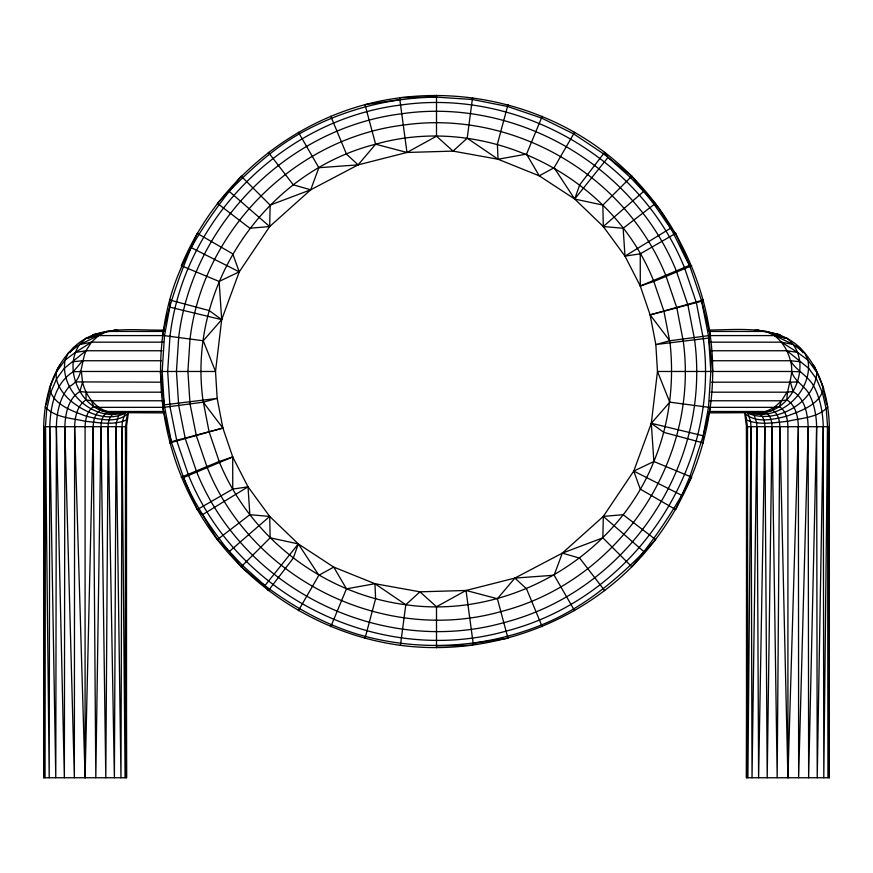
<?xml version="1.0" encoding="UTF-8"?>
<svg xmlns="http://www.w3.org/2000/svg" width="873" height="873" viewBox="0 0 873 873"><rect width="100%" height="100%" fill="white"/><g stroke="black" fill="none" stroke-linecap="round" stroke-linejoin="round"><path stroke-width="1.31" d="M128.451 412.242L126.487 426.711L126.52 777.756L43.65 777.756L43.683 426.711C44.294 398.153 52.456 367.904 73.572 347.563C97.656 323.73 134.442 330.922 164.724 330.038M163.971 331.445L106.91 331.445L98.605 335.592L91.469 342.172L86.001 350.75L64.155 368.439L56.407 379.133L50.459 393.068L46.716 409.295L45.44 426.711L45.058 777.756L43.683 426.711L126.487 426.711L126.148 512.429M45.44 426.711L49.204 777.756L49.761 426.711C50.459 406.731 54.868 383.083 73.223 371.756L81.385 371.472L82.564 382.199L79.88 391.497C68.116 398.754 65.289 413.911 64.842 426.711L64.362 777.756L56.374 426.711C56.745 412.503 59.713 397.564 69.273 386.543C83.219 379.646 80.698 362.917 86.001 350.75L162.083 350.75M163.48 400.772L91.469 400.772L86.067 399.91C77.108 405.432 74.958 416.967 74.631 426.711L74.358 777.756L64.842 426.711M106.91 331.445L85.838 338.429L79.705 344.497L68.28 352.998L65.071 360.113L56.21 372.334L49.412 388.267C53.057 404.854 72.492 411.107 86.634 416.312C99.675 419.356 116.142 423.481 127.447 414.031L125.559 426.711L125.101 777.756L122.013 426.711L122.373 421.779L125.123 413.213C106.866 422.303 85.401 412.743 70.789 400.936C61.197 392.741 49.947 376.307 60.302 364.75M708.276 330.038C740.74 329.896 781.531 323.992 804.72 352.998C821.864 373.415 828.783 400.5 829.317 426.711L829.35 777.756L746.48 777.756L746.513 426.711L744.549 412.242M43.65 777.756L44.087 617.2M56.374 426.711L55.785 777.756L49.761 426.711M122.013 426.711L120.965 777.756L116.076 426.711L116.36 422.794L118.542 416.006L120.288 413.595L122.635 412.46M746.48 777.756L747.441 426.711L745.553 414.031C756.858 423.481 773.325 419.356 786.366 416.312C800.508 411.107 819.943 404.854 823.588 388.267L814.52 366.529L812.698 364.75M753.104 412.449C790.338 419.542 816.899 362.284 787.162 338.429L766.09 331.445L709.029 331.445M116.076 426.711L114.385 777.756L108.132 426.711C107.968 420.502 110.849 412.1 118.357 412.503M108.132 426.711L105.797 777.756L100.962 426.711C101.137 421.583 102.272 415.515 106.986 412.602L164.724 412.907M754.578 412.58L757.186 412.907L772.823 410.321C778.301 413.693 779.611 420.753 779.818 426.711L777.188 777.756L772.038 426.711C771.863 421.583 770.728 415.515 766.014 412.602L708.276 412.907M766.09 331.445L793.295 344.497L804.72 352.998L807.929 360.113L816.79 372.334C815.295 402.78 775.355 425.053 747.877 413.213L750.627 421.779L750.987 426.711L747.899 777.756L747.441 426.711M711.637 382.199L790.436 382.199L793.12 391.497C804.884 398.754 807.711 413.911 808.158 426.711L798.642 777.756L798.369 426.711C798.042 416.967 795.892 405.432 786.933 399.91C786.715 386.717 794.779 374.288 790.436 360.745C787.959 350.848 782.645 341.747 774.395 335.592L710.546 335.592M710.917 350.75L786.999 350.75L808.845 368.439L816.593 379.133L822.541 393.068L826.284 409.295L827.56 426.711L823.796 777.756L823.239 426.711C822.933 412.831 820.38 398.917 813.963 386.488C808.256 375.87 796.722 371.025 790.436 360.745L711.637 360.745M100.962 426.711L95.812 777.756L93.182 426.711C93.389 420.753 94.699 413.693 100.177 410.321L115.814 412.907L118.422 412.58M750.365 412.46L752.712 413.595L754.458 416.006L756.64 422.794L756.924 426.711L752.035 777.756L750.987 426.711M772.038 426.711L767.203 777.756L764.868 426.711C765.032 420.502 762.151 412.1 754.643 412.503M764.868 426.711L758.615 777.756L756.924 426.711M823.239 426.711L817.215 777.756L816.626 426.711C816.375 415.395 814.302 404.046 809.064 393.909C804.273 385.277 794.506 381.49 791.615 371.472L657.478 371.472L651.313 423.285L653.866 461.511C615.41 557.803 508.446 619.437 405.792 604.738C324.32 594.24 250.791 538.554 219.538 462.472L209.073 431.731L202.972 400.129C187.324 286.857 264.639 172.177 375.608 144.209C485.464 112.835 611.144 174.414 653.462 280.473L663.927 311.214L670.028 342.816C674.425 382.963 669.318 424.092 653.866 461.511L633.754 471.082L603.319 516.401L562.299 553.144L514.884 578.079L466.029 590.464L419.968 591.829L374.964 583.71L333.748 567.112L298.315 543.923L269.702 516.423L248.019 486.828L232.72 456.939L222.888 428.065L217.17 398.394L215.522 371.472L221.687 319.649L219.134 281.433L181.3 265.763C213.743 187.564 283.245 126.618 365.012 104.662C446.801 82.793 537.452 100.832 604.651 152.328C671.784 203.911 712.674 286.813 712.728 371.472C712.455 443.964 682.893 515.343 631.823 566.795C571.924 626.618 484.384 656.332 400.445 645.333C328.608 635.599 261.704 596.968 217.355 539.623C165.859 472.424 147.821 381.774 169.689 299.985C182.173 253.137 211.397 213.514 241.177 176.15L270.139 205.1L269.681 226.543L239.246 271.863L221.687 319.649L203.234 340.765L162.64 335.418C169.919 300.028 182.872 266.341 197.287 233.364L232.742 253.836L239.246 271.863L219.134 281.433M653.866 461.511L691.7 477.182C674.916 509.101 654.772 538.99 631.823 566.795L602.861 537.833L603.319 516.401L623.158 514.699L655.645 539.623C623.027 574.598 586.449 606.855 541.489 624.926C485.934 647.515 423.514 651.574 365.492 636.461C318.841 624.064 277.69 597.721 241.177 566.795C219.068 539.023 196.829 510.891 183.505 477.575L171.512 442.48L162.64 407.527L164.2 404.886L162.16 371.472L164.506 335.669L169.809 307.143L169.689 299.985L209.236 310.581L221.687 319.649L169.809 307.143M74.631 426.711L85.085 777.756L93.182 426.711M816.626 426.711L808.638 777.756L808.158 426.711M779.818 426.711L787.915 777.756L798.369 426.711M766.014 412.602L766.09 411.489L774.395 407.353L781.531 400.772L786.999 392.184L793.12 391.497M400.445 645.333L405.792 604.738L419.968 591.829L436.5 606.746L436.5 647.701M298.391 132.26L318.863 167.714L358.116 164.866L406.971 152.469L453.032 151.116L467.208 138.207L472.555 97.612M703.191 435.802L651.313 423.285L663.764 432.364L703.311 442.96L703.191 435.802L710.36 407.527L669.766 402.18L651.313 423.285L633.754 471.082L640.258 489.109L675.713 509.581L689.954 476.462L703.191 435.802L708.494 407.276L710.84 371.472L708.494 335.669L701.488 300.465L689.954 266.483L675.713 233.364L670.497 228.257L654.15 204.468L631.823 176.15L603.505 153.823L573.67 133.885L541.489 118.008L507.508 106.473L472.304 99.478L436.5 97.132L400.445 97.612L399.834 99.587L406.971 152.469L436.5 136.199L436.5 95.244M46.225 404.69L49.183 391.857M49.772 389.293L50.95 384.153M119.896 412.449C85.772 418.68 60.346 371.702 79.705 344.497L98.605 335.592L162.454 335.592M365.012 638.283L375.608 598.736L374.964 583.71L346.461 588.839L330.791 626.672M507.988 104.662L497.392 144.209L498.036 159.235L539.252 175.833L574.685 199.022L603.298 226.522L624.981 256.116L640.28 286.006L650.112 314.88L655.83 344.551L657.478 371.472L669.766 402.18M436.5 606.746L466.029 590.464L473.166 643.357L472.555 645.333L436.5 645.813M436.5 97.132C388.529 97.601 341.103 110.304 299.33 133.885C267.836 151.826 242.345 177.535 217.355 203.322L249.842 228.246L269.681 226.543L310.701 189.801L318.863 167.714M574.609 610.685L554.137 575.231L562.299 553.144L602.861 537.833M710.546 407.353L774.395 407.353L779.338 406.611L781.531 400.772L786.933 399.91M574.609 132.26L554.137 167.714L539.252 175.833L526.539 154.106L542.209 116.273M127.12 418.025L126.039 420.153C113.294 425.478 98.802 422.565 85.478 421.332C72.033 418.036 54.737 417.894 45.145 406.807M772.823 410.321L774.395 407.353M298.391 610.685L318.863 575.231L333.748 567.112L346.461 588.839M712.728 371.472L708.8 338.058L710.36 335.418L701.696 301.207L703.311 299.985L650.112 314.88L669.766 340.765L710.36 335.418M827.855 406.807C818.263 417.894 800.967 418.036 787.522 421.332C774.198 422.565 759.706 425.478 746.961 420.153L745.88 418.025M69.818 352.747L73.572 347.563L77.097 345.861M241.177 566.795L270.139 537.833L298.315 543.923L293.273 558.131L268.349 590.617L264.956 585.565L298.315 543.923L318.863 575.231M631.823 176.15L602.861 205.1L574.685 199.022L579.727 184.814L604.651 152.328L608.045 157.38L574.685 199.022L554.137 167.714M270.139 205.1L310.701 189.801L358.116 164.866L375.608 144.209L365.012 104.662L399.834 99.587M473.166 643.357L507.988 638.283L497.392 598.736L514.884 578.079L554.137 575.231M73.223 371.756L82.564 360.745L161.363 360.745M197.287 509.581L232.742 489.109L232.72 456.939L219.134 461.511L181.3 477.182L183.505 477.575L197.287 509.581L202.503 514.688L217.355 539.623L229.424 551.43L269.702 516.423L270.139 537.833M602.861 205.1L603.298 226.522L643.576 191.514C665.75 210.917 675.702 240.119 689.495 265.359L691.7 265.763L653.866 281.433L640.28 286.006L640.258 253.836L675.713 233.364M269.702 516.423L249.842 514.699L217.355 539.623M603.298 226.522L623.158 228.246L655.645 203.322M222.888 428.065L171.304 441.727L169.689 442.96L222.888 428.065L203.234 402.18L162.64 407.527M88.075 338.593L93.4 334.632L115.814 330.038L118.357 330.441M163.48 342.172L91.469 342.172L75.394 352.43L65.071 360.113C59.735 389.631 90.857 419.989 120.288 413.595M162.454 407.353L98.605 407.353L93.662 406.611C86.951 410.757 85.336 419.4 85.085 426.711L85.085 777.756M202.503 514.688L248.019 486.828L249.842 514.699M623.158 228.246L624.981 256.116L670.497 228.257M183.505 477.575L232.72 456.939M640.28 286.006L689.495 265.359M203.234 402.18L217.17 398.394L164.2 404.886L171.304 441.727M669.766 340.765L655.83 344.551L708.8 338.058M650.112 314.88L701.696 301.207M110.751 331.238L115.814 330.038M85.838 338.429L98.605 335.592M79.705 344.497L91.469 342.172M436.5 136.199L453.032 151.116L498.036 159.235L526.539 154.106M75.394 352.43L86.001 350.75M754.643 330.441L757.186 330.038L779.6 334.632L784.925 338.593M93.4 334.632L100.679 333.519M624.981 256.116L640.258 253.836M232.742 489.109L248.019 486.828M73.179 361.717L82.564 360.745M790.436 382.199L797.496 381.905M709.52 342.172L781.531 342.172L793.295 344.497M81.385 371.472L215.522 371.472L203.234 340.765M75.504 381.905L161.363 382.199M79.88 391.497L86.001 392.184L162.083 392.184M710.917 392.184L786.999 392.184M709.52 400.772L781.531 400.772M82.564 382.199C85.63 395.054 94.12 406.971 106.91 411.489L163.971 411.489M709.029 411.489L766.09 411.489M791.615 371.472L799.777 371.756M790.436 360.745L799.821 361.717M752.712 413.595C782.143 419.989 813.265 389.631 807.929 360.113L797.606 352.43L781.531 342.172M772.321 333.519L779.6 334.632M786.999 350.75L797.606 352.43M774.395 335.592L787.162 338.429M757.186 330.038L762.249 331.238M375.608 144.209L406.971 152.469M466.029 590.464L497.392 598.736M310.701 189.801L293.273 184.814L268.349 152.328M562.299 553.144L579.727 558.131L604.651 590.617M795.903 345.861L799.428 347.563L803.182 352.747M191.613 247.812L239.246 271.863M633.754 471.082L681.387 495.133M467.208 138.207L498.036 159.235M374.964 583.71L405.792 604.738M779.338 406.611C786.049 410.757 787.664 419.4 787.915 426.711L787.915 777.756M229.403 191.547L269.681 226.543M603.319 516.401L643.597 551.398M608.045 157.38L630.492 177.481L643.576 191.514M264.956 585.565L242.508 565.464L229.424 551.43M358.116 164.866L346.461 154.106L330.791 116.273M514.884 578.079L526.539 588.839L542.209 626.672M98.605 407.353L100.177 410.321M91.469 400.772L93.662 406.611M822.05 384.153L823.228 389.293M823.817 391.857L826.775 404.69M160.272 371.472L164.2 404.886M106.91 411.489L106.986 412.602M86.001 392.184L86.067 399.91M746.851 512.429L746.513 426.711L829.317 426.711L827.942 777.756L827.56 426.711M828.914 617.2L829.35 777.756M125.559 426.711L126.52 777.756M169.973 336.389L167.681 371.472L169.973 406.556L176.837 441.051L188.601 475.447C237.652 597.099 379.613 666.623 506.078 631.135C633.503 598.398 720.749 468.976 703.322 338.724L696.359 302.625L684.399 267.498C640.105 157.653 517.7 87.922 400.576 105.055C283.179 119.481 183.821 218.894 169.973 336.389M178.681 337.535L176.455 371.472L178.681 405.41L185.316 438.781L196.698 472.053C244.145 589.733 381.468 656.987 503.808 622.656C627.076 590.988 711.473 465.789 694.602 339.793L687.869 304.873L676.302 270.892C633.449 164.637 515.048 97.176 401.755 113.763C288.188 127.709 192.082 223.881 178.681 337.535M190.03 339.03L187.902 371.472L190.03 403.915L196.37 435.813L207.25 467.622C252.297 579.923 384.316 644.569 500.84 611.602C618.4 581.669 699.568 461.282 683.253 341.19L676.815 307.798L665.75 275.322C624.784 173.738 511.6 109.245 403.282 125.101C294.714 138.436 202.831 230.374 190.03 339.03"/></g></svg>
